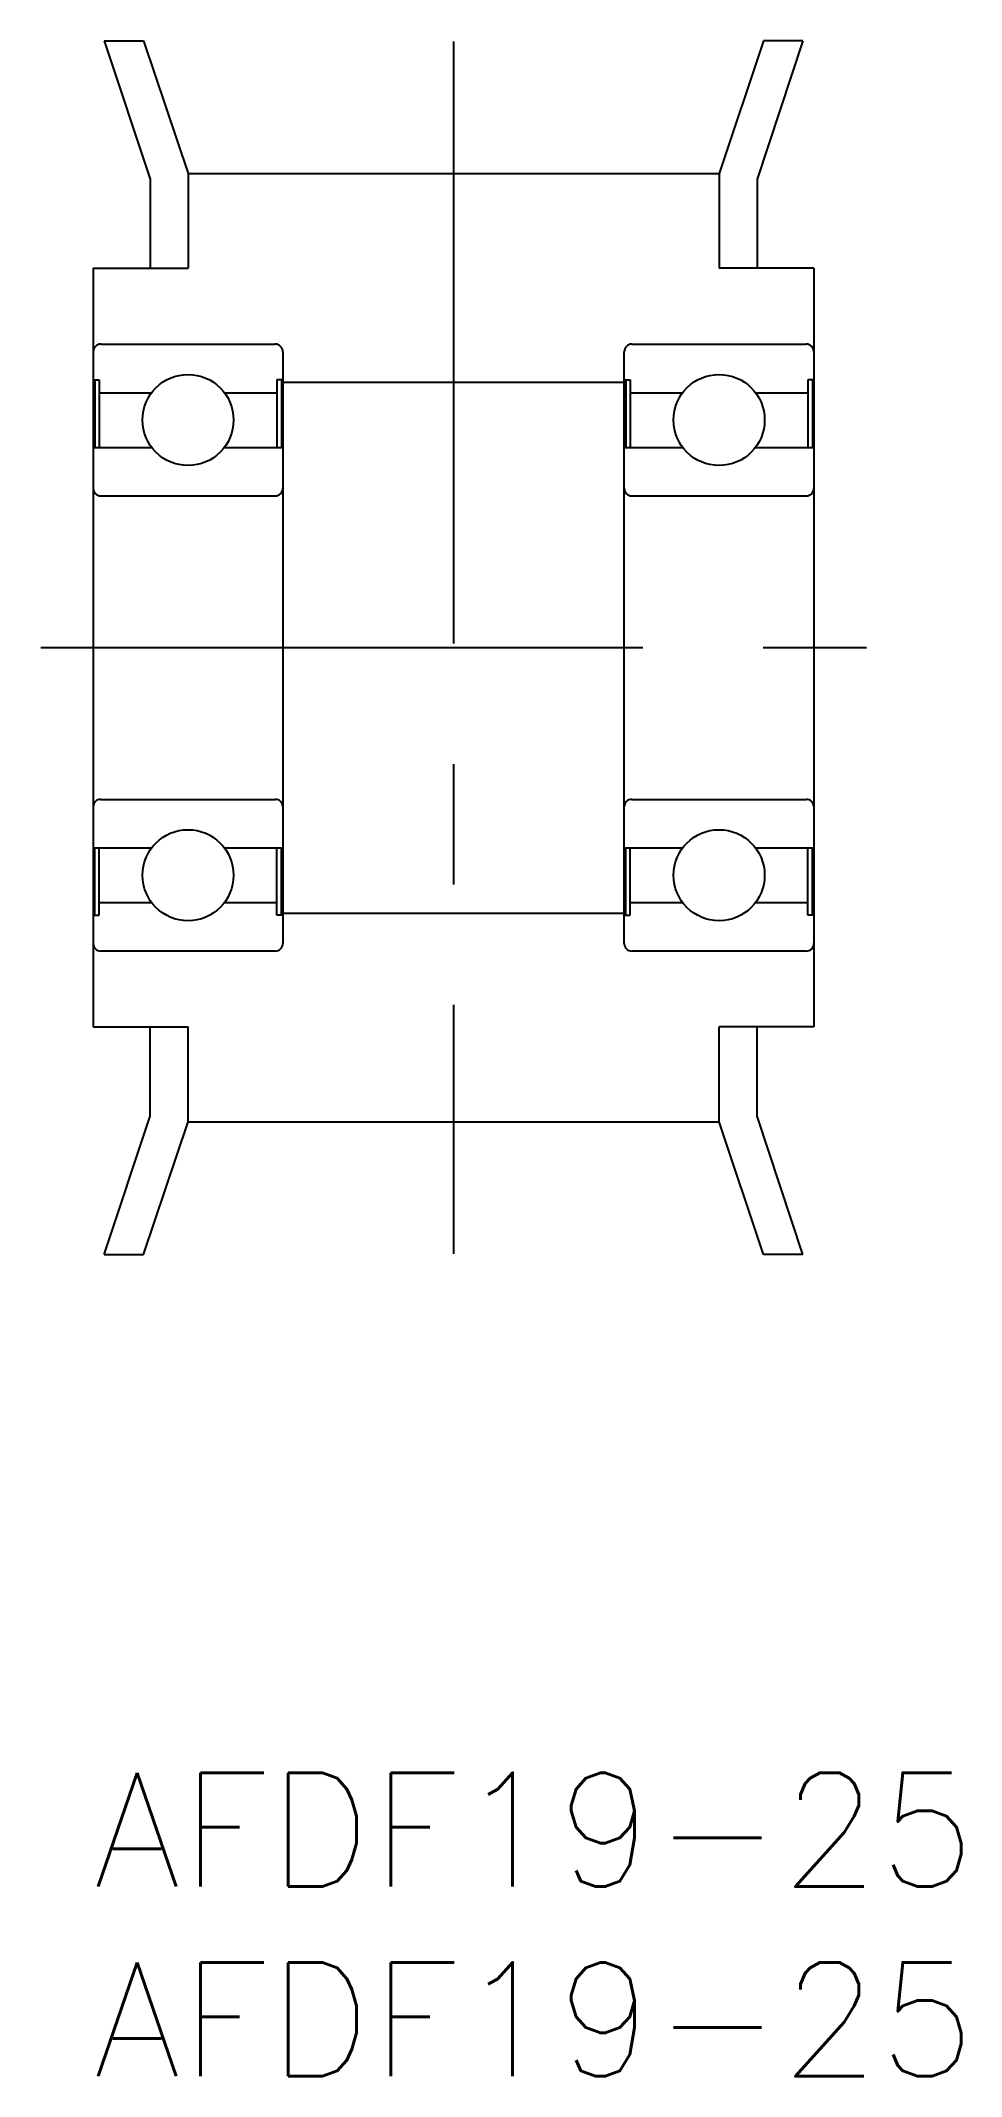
# Model space of a CAD drawing. Extents: x -1.4 to 22.9, y -8 to 45.7.
import ezdxf

# ---------------------------------------------------------------- set-up
doc = ezdxf.new("R2010")
doc.units = 0
doc.header["$LTSCALE"] = 0.5
doc.linetypes.add('CENTER', pattern=[50.8, 31.75, -6.35, 6.35, -6.35])
doc.layers.get('0').update_dxf_attribs({"linetype": 'CONTINUOUS'})
doc.layers.add('CENTER', color=1, linetype='CENTER')
doc.styles.get("Standard").update_dxf_attribs({"font": 'txt.shx', "height": 3, "bigfont": 'bigfont.shx'})

# ---------------------------------------------------------------- blocks, each defined once
blk = doc.blocks.new('*U10')
at = {"color": 7, "linetype": 'CONTINUOUS'}
blk.add_text('AFDF19-25', height=3, dxfattribs=at).set_placement((0, -3))
blk = doc.blocks.new('*U11')
at = {"color": 7, "linetype": 'CONTINUOUS'}
blk.add_text('AFDF19-25', height=3, dxfattribs=at).set_placement((0, -8))

msp = doc.modelspace()

# ---------------------------------------------------------------- linework, layer by layer
at = {"color": 7, "linetype": 'CONTINUOUS'}
for p, q in [((0.289, 45.663), (1.5, 42.011)), ((0.289, 45.663), (1.325, 45.663)), ((1.325, 45.663), (2.5, 42.163)), ((17.675, 45.663), (16.5, 42.163)), ((18.711, 45.663), (17.5, 42.011)), ((18.711, 45.663), (17.675, 45.663)), ((1.5, 42.011), (1.5, 39.663)), ((2.5, 42.163), (16.5, 42.163)), ((2.5, 42.163), (2.5, 39.663)), ((16.5, 42.163), (16.5, 39.663)), ((17.5, 42.011), (17.5, 39.663)), ((0, 39.663), (0, 19.663)), ((0, 39.663), (2.5, 39.663)), ((19, 39.663), (16.5, 39.663)), ((19, 39.663), (19, 19.663)), ((0.2, 37.663), (4.8, 37.663)), ((14.2, 37.663), (18.8, 37.663)), ((5, 37.463), (5, 21.863)), ((14, 21.863), (14, 37.463)), ((0, 36.719), (0.16, 36.719)), ((0.04, 36.719), (0.04, 34.943)), ((0.16, 36.719), (0.16, 34.943)), ((4.84, 36.719), (4.84, 34.943)), ((5, 36.719), (4.84, 36.719)), ((4.96, 36.719), (4.96, 34.943)), ((5, 36.663), (14, 36.663)), ((14, 36.719), (14.16, 36.719)), ((14.04, 36.719), (14.04, 34.943)), ((14.16, 36.719), (14.16, 34.943)), ((18.84, 36.719), (18.84, 34.943)), ((19, 36.719), (18.84, 36.719)), ((18.96, 36.719), (18.96, 34.943)), ((0.16, 36.383), (1.54, 36.383)), ((3.46, 36.383), (4.84, 36.383)), ((14.16, 36.383), (15.54, 36.383)), ((17.46, 36.383), (18.84, 36.383)), ((0, 34.943), (1.54, 34.943)), ((3.46, 34.943), (5, 34.943)), ((14, 34.943), (15.54, 34.943)), ((17.46, 34.943), (19, 34.943)), ((0.2, 33.663), (4.8, 33.663)), ((14.2, 33.663), (18.8, 33.663)), ((0.2, 25.663), (4.8, 25.663)), ((14.2, 25.663), (18.8, 25.663)), ((0, 24.383), (1.54, 24.383)), ((0.04, 22.607), (0.04, 24.383)), ((0.16, 22.607), (0.16, 24.383)), ((3.46, 24.383), (5, 24.383)), ((4.84, 22.607), (4.84, 24.383)), ((4.96, 22.607), (4.96, 24.383)), ((14, 24.383), (15.54, 24.383)), ((14.04, 22.607), (14.04, 24.383)), ((14.16, 22.607), (14.16, 24.383)), ((17.46, 24.383), (19, 24.383)), ((18.84, 22.607), (18.84, 24.383)), ((18.96, 22.607), (18.96, 24.383)), ((0, 22.607), (0.16, 22.607)), ((0.16, 22.943), (1.54, 22.943)), ((3.46, 22.943), (4.84, 22.943)), ((5, 22.607), (4.84, 22.607)), ((5, 22.663), (14, 22.663)), ((14, 22.607), (14.16, 22.607)), ((14.16, 22.943), (15.54, 22.943)), ((17.46, 22.943), (18.84, 22.943)), ((19, 22.607), (18.84, 22.607)), ((4.8, 21.663), (0.2, 21.663)), ((18.8, 21.663), (14.2, 21.663)), ((0, 19.663), (2.5, 19.663)), ((1.5, 17.314), (1.5, 19.663)), ((2.5, 17.163), (2.5, 19.663)), ((19, 19.663), (16.5, 19.663)), ((16.5, 17.163), (16.5, 19.663)), ((17.5, 17.314), (17.5, 19.663)), ((0.289, 13.663), (1.5, 17.314)), ((18.711, 13.663), (17.5, 17.314)), ((1.325, 13.663), (2.5, 17.163)), ((2.5, 17.163), (16.5, 17.163)), ((17.675, 13.663), (16.5, 17.163)), ((0.289, 13.663), (1.325, 13.663)), ((18.711, 13.663), (17.675, 13.663))]:
    msp.add_line(p, q, dxfattribs=at)
for centre in [(2.5, 35.663), (16.5, 35.663), (2.5, 23.663), (16.5, 23.663)]:
    msp.add_circle(centre, 1.2, dxfattribs=at)
for centre, start, end in [((0.2, 37.463), 90, 180), ((4.8, 37.463), 0, 90), ((14.2, 37.463), 90, 180), ((18.8, 37.463), 0, 90), ((0.2, 33.863), 180, 270), ((4.8, 33.863), 270, 0), ((14.2, 33.863), 180, 270), ((18.8, 33.863), 270, 0), ((0.2, 25.463), 90, 180), ((4.8, 25.463), 0, 90), ((14.2, 25.463), 90, 180), ((18.8, 25.463), 0, 90), ((0.2, 21.863), 180, 270), ((4.8, 21.863), 270, 0), ((14.2, 21.863), 180, 270), ((18.8, 21.863), 270, 0)]:
    msp.add_arc(centre, 0.2, start, end, dxfattribs=at)
at = {"layer": 'CENTER', "color": 1, "linetype": 'CENTER'}
for p, q in [((9.5, 45.643), (9.5, 13.683)), ((-1.384, 29.663), (20.384, 29.663))]:
    msp.add_line(p, q, dxfattribs=at)

# ---------------------------------------------------------------- block references
at = {"color": 7, "linetype": 'CONTINUOUS'}
for name in ['*U10', '*U11']:
    msp.add_blockref(name, (0, 0), dxfattribs=at)

doc.saveas('drawing.dxf')
